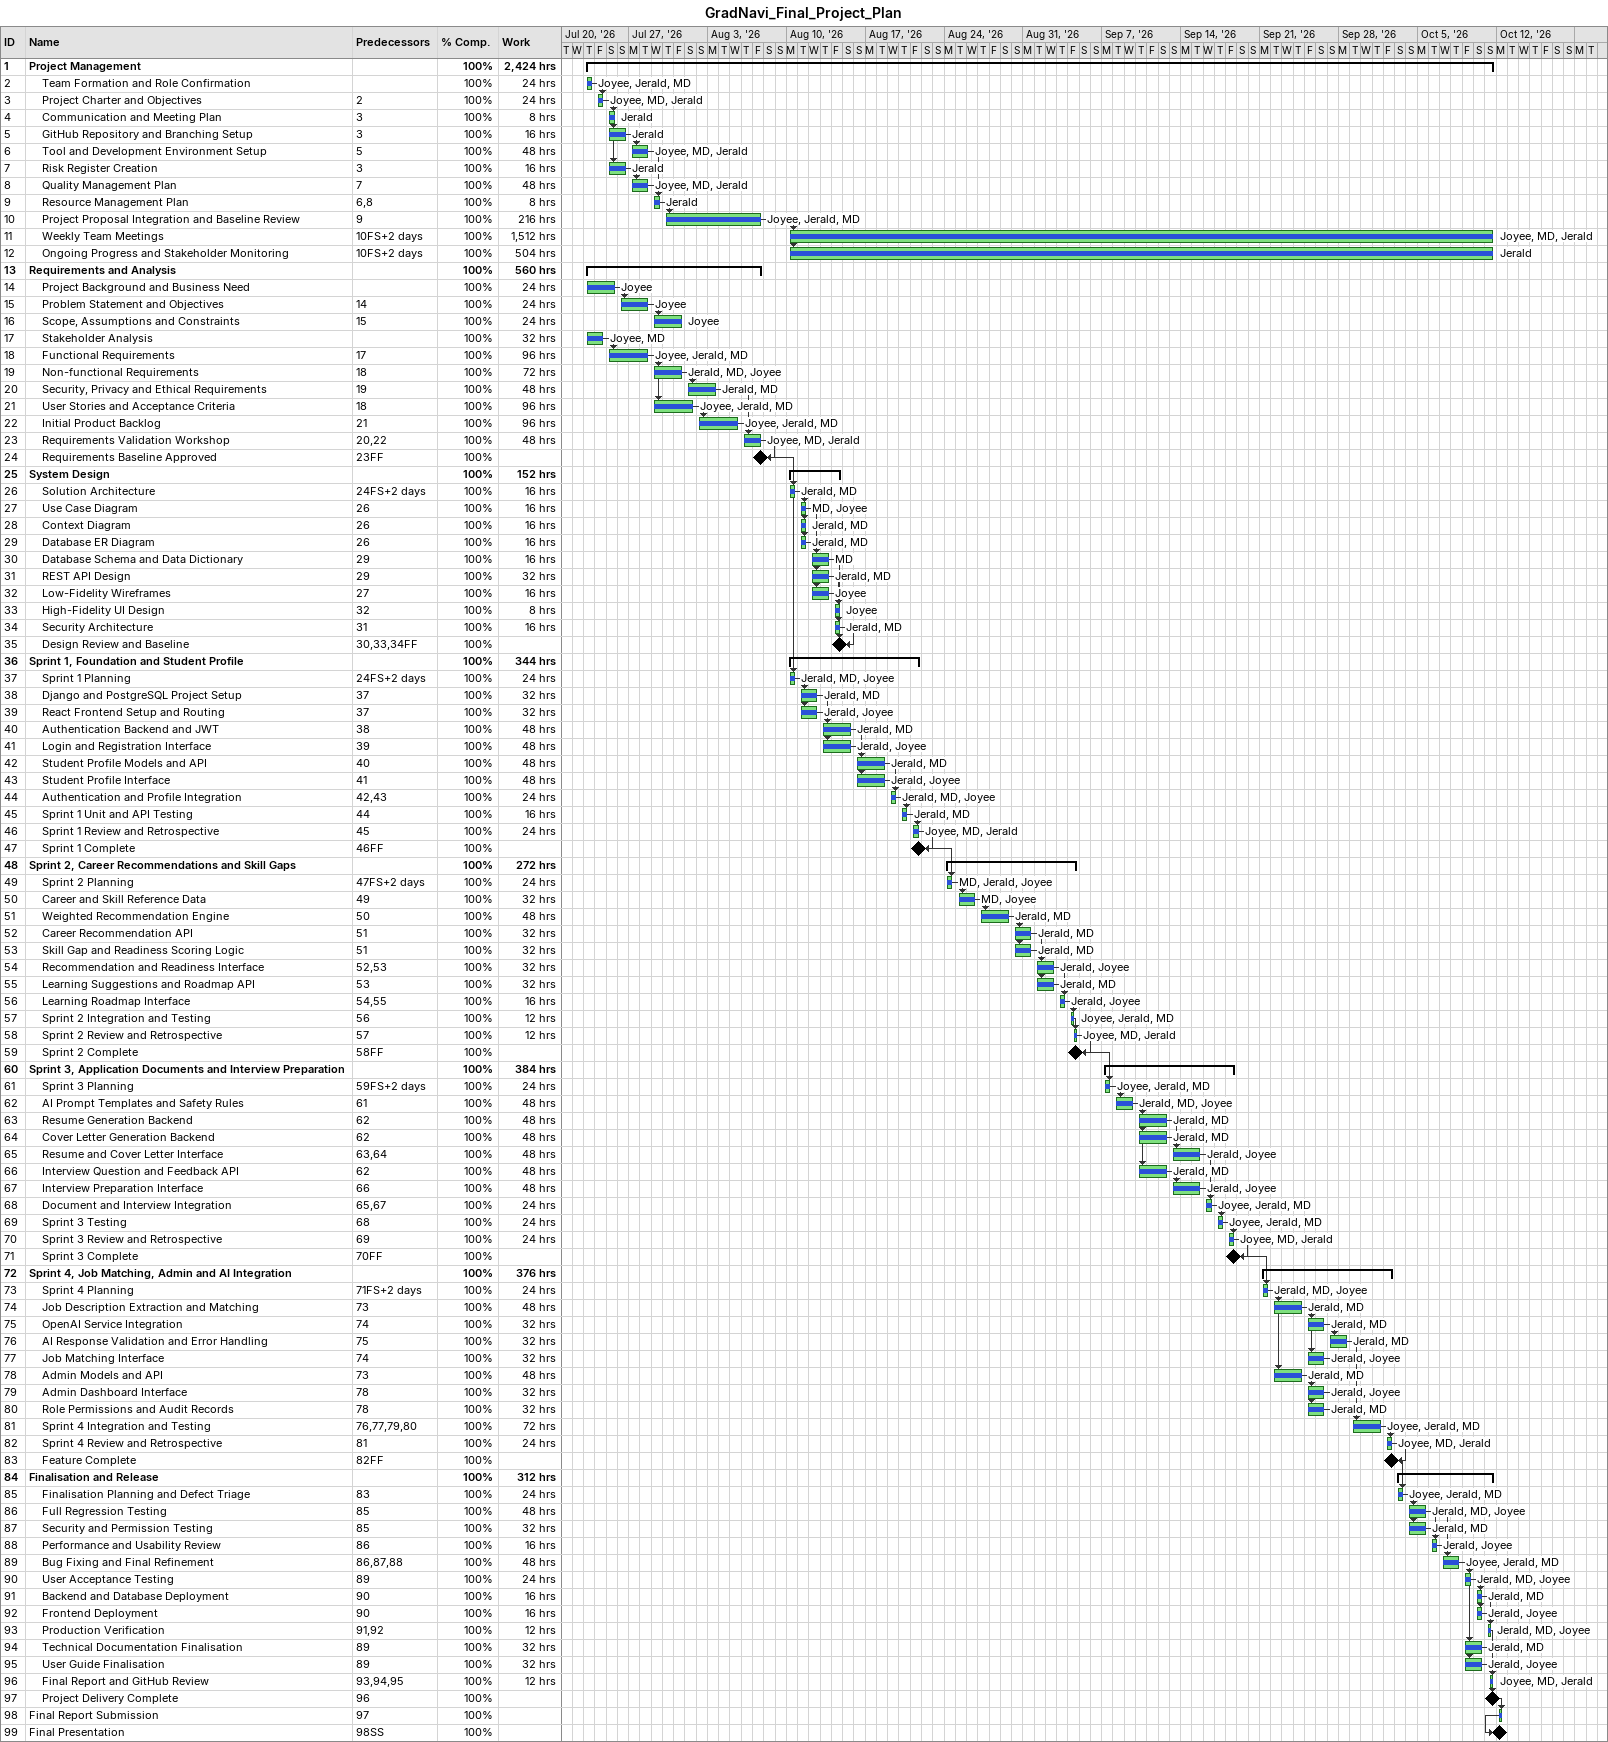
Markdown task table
GradNavi_Final_Project_Plan

| ID | Level | Task | Start | Finish | Predecessors | Resources | % complete | Work (h) |
|---|---|---|---|---|---|---|---|---|
| 1 | 1 | **Project Management** | 2026-07-23 | 2026-10-11 |  |  | 100 | 2424 |
| 2 | 2 | Team Formation and Role Confirmation | 2026-07-23 | 2026-07-23 |  | Joyee, Jerald, MD | 100 | 24 |
| 3 | 2 | Project Charter and Objectives | 2026-07-24 | 2026-07-24 | 2 | Joyee, MD, Jerald | 100 | 24 |
| 4 | 2 | Communication and Meeting Plan | 2026-07-25 | 2026-07-25 | 3 | Jerald | 100 | 8 |
| 5 | 2 | GitHub Repository and Branching Setup | 2026-07-25 | 2026-07-26 | 3 | Jerald | 100 | 16 |
| 6 | 2 | Tool and Development Environment Setup | 2026-07-27 | 2026-07-28 | 5 | Joyee, MD, Jerald | 100 | 48 |
| 7 | 2 | Risk Register Creation | 2026-07-25 | 2026-07-26 | 3 | Jerald | 100 | 16 |
| 8 | 2 | Quality Management Plan | 2026-07-27 | 2026-07-28 | 7 | Joyee, MD, Jerald | 100 | 48 |
| 9 | 2 | Resource Management Plan | 2026-07-29 | 2026-07-29 | 6, 8 | Jerald | 100 | 8 |
| 10 | 2 | Project Proposal Integration and Baseline Review | 2026-07-30 | 2026-08-07 | 9 | Joyee, Jerald, MD | 100 | 216 |
| 11 | 2 | Weekly Team Meetings | 2026-08-10 | 2026-10-11 | 10FS+2d | Joyee, MD, Jerald | 100 | 1512 |
| 12 | 2 | Ongoing Progress and Stakeholder Monitoring | 2026-08-10 | 2026-10-11 | 10FS+2d | Jerald | 100 | 504 |
| 13 | 1 | **Requirements and Analysis** | 2026-07-23 | 2026-08-07 |  |  | 100 | 560 |
| 14 | 2 | Project Background and Business Need | 2026-07-23 | 2026-07-25 |  | Joyee | 100 | 24 |
| 15 | 2 | Problem Statement and Objectives | 2026-07-26 | 2026-07-28 | 14 | Joyee | 100 | 24 |
| 16 | 2 | Scope, Assumptions and Constraints | 2026-07-29 | 2026-07-31 | 15 | Joyee | 100 | 24 |
| 17 | 2 | Stakeholder Analysis | 2026-07-23 | 2026-07-24 |  | Joyee, MD | 100 | 32 |
| 18 | 2 | Functional Requirements | 2026-07-25 | 2026-07-28 | 17 | Joyee, Jerald, MD | 100 | 96 |
| 19 | 2 | Non-functional Requirements | 2026-07-29 | 2026-07-31 | 18 | Jerald, MD, Joyee | 100 | 72 |
| 20 | 2 | Security, Privacy and Ethical Requirements | 2026-08-01 | 2026-08-03 | 19 | Jerald, MD | 100 | 48 |
| 21 | 2 | User Stories and Acceptance Criteria | 2026-07-29 | 2026-08-01 | 18 | Joyee, Jerald, MD | 100 | 96 |
| 22 | 2 | Initial Product Backlog | 2026-08-02 | 2026-08-05 | 21 | Joyee, Jerald, MD | 100 | 96 |
| 23 | 2 | Requirements Validation Workshop | 2026-08-06 | 2026-08-07 | 20, 22 | Joyee, MD, Jerald | 100 | 48 |
| 24 | 2 | Requirements Baseline Approved (milestone) | 2026-08-07 | 2026-08-07 | 23FF |  | 100 |  |
| 25 | 1 | **System Design** | 2026-08-10 | 2026-08-14 |  |  | 100 | 152 |
| 26 | 2 | Solution Architecture | 2026-08-10 | 2026-08-10 | 24FS+2d | Jerald, MD | 100 | 16 |
| 27 | 2 | Use Case Diagram | 2026-08-11 | 2026-08-11 | 26 | MD, Joyee | 100 | 16 |
| 28 | 2 | Context Diagram | 2026-08-11 | 2026-08-11 | 26 | Jerald, MD | 100 | 16 |
| 29 | 2 | Database ER Diagram | 2026-08-11 | 2026-08-11 | 26 | Jerald, MD | 100 | 16 |
| 30 | 2 | Database Schema and Data Dictionary | 2026-08-12 | 2026-08-13 | 29 | MD | 100 | 16 |
| 31 | 2 | REST API Design | 2026-08-12 | 2026-08-13 | 29 | Jerald, MD | 100 | 32 |
| 32 | 2 | Low-Fidelity Wireframes | 2026-08-12 | 2026-08-13 | 27 | Joyee | 100 | 16 |
| 33 | 2 | High-Fidelity UI Design | 2026-08-14 | 2026-08-14 | 32 | Joyee | 100 | 8 |
| 34 | 2 | Security Architecture | 2026-08-14 | 2026-08-14 | 31 | Jerald, MD | 100 | 16 |
| 35 | 2 | Design Review and Baseline (milestone) | 2026-08-14 | 2026-08-14 | 30, 33, 34FF |  | 100 |  |
| 36 | 1 | **Sprint 1, Foundation and Student Profile** | 2026-08-10 | 2026-08-21 |  |  | 100 | 344 |
| 37 | 2 | Sprint 1 Planning | 2026-08-10 | 2026-08-10 | 24FS+2d | Jerald, MD, Joyee | 100 | 24 |
| 38 | 2 | Django and PostgreSQL Project Setup | 2026-08-11 | 2026-08-12 | 37 | Jerald, MD | 100 | 32 |
| 39 | 2 | React Frontend Setup and Routing | 2026-08-11 | 2026-08-12 | 37 | Jerald, Joyee | 100 | 32 |
| 40 | 2 | Authentication Backend and JWT | 2026-08-13 | 2026-08-15 | 38 | Jerald, MD | 100 | 48 |
| 41 | 2 | Login and Registration Interface | 2026-08-13 | 2026-08-15 | 39 | Jerald, Joyee | 100 | 48 |
| 42 | 2 | Student Profile Models and API | 2026-08-16 | 2026-08-18 | 40 | Jerald, MD | 100 | 48 |
| 43 | 2 | Student Profile Interface | 2026-08-16 | 2026-08-18 | 41 | Jerald, Joyee | 100 | 48 |
| 44 | 2 | Authentication and Profile Integration | 2026-08-19 | 2026-08-19 | 42, 43 | Jerald, MD, Joyee | 100 | 24 |
| 45 | 2 | Sprint 1 Unit and API Testing | 2026-08-20 | 2026-08-20 | 44 | Jerald, MD | 100 | 16 |
| 46 | 2 | Sprint 1 Review and Retrospective | 2026-08-21 | 2026-08-21 | 45 | Joyee, MD, Jerald | 100 | 24 |
| 47 | 2 | Sprint 1 Complete (milestone) | 2026-08-21 | 2026-08-21 | 46FF |  | 100 |  |
| 48 | 1 | **Sprint 2, Career Recommendations and Skill Gaps** | 2026-08-24 | 2026-09-04 |  |  | 100 | 272 |
| 49 | 2 | Sprint 2 Planning | 2026-08-24 | 2026-08-24 | 47FS+2d | MD, Jerald, Joyee | 100 | 24 |
| 50 | 2 | Career and Skill Reference Data | 2026-08-25 | 2026-08-26 | 49 | MD, Joyee | 100 | 32 |
| 51 | 2 | Weighted Recommendation Engine | 2026-08-27 | 2026-08-29 | 50 | Jerald, MD | 100 | 48 |
| 52 | 2 | Career Recommendation API | 2026-08-30 | 2026-08-31 | 51 | Jerald, MD | 100 | 32 |
| 53 | 2 | Skill Gap and Readiness Scoring Logic | 2026-08-30 | 2026-08-31 | 51 | Jerald, MD | 100 | 32 |
| 54 | 2 | Recommendation and Readiness Interface | 2026-09-01 | 2026-09-02 | 52, 53 | Jerald, Joyee | 100 | 32 |
| 55 | 2 | Learning Suggestions and Roadmap API | 2026-09-01 | 2026-09-02 | 53 | Jerald, MD | 100 | 32 |
| 56 | 2 | Learning Roadmap Interface | 2026-09-03 | 2026-09-03 | 54, 55 | Jerald, Joyee | 100 | 16 |
| 57 | 2 | Sprint 2 Integration and Testing | 2026-09-04 | 2026-09-04 | 56 | Joyee, Jerald, MD | 100 | 12 |
| 58 | 2 | Sprint 2 Review and Retrospective | 2026-09-04 | 2026-09-04 | 57 | Joyee, MD, Jerald | 100 | 12 |
| 59 | 2 | Sprint 2 Complete (milestone) | 2026-09-04 | 2026-09-04 | 58FF |  | 100 |  |
| 60 | 1 | **Sprint 3, Application Documents and Interview Preparation** | 2026-09-07 | 2026-09-18 |  |  | 100 | 384 |
| 61 | 2 | Sprint 3 Planning | 2026-09-07 | 2026-09-07 | 59FS+2d | Joyee, Jerald, MD | 100 | 24 |
| 62 | 2 | AI Prompt Templates and Safety Rules | 2026-09-08 | 2026-09-09 | 61 | Jerald, MD, Joyee | 100 | 48 |
| 63 | 2 | Resume Generation Backend | 2026-09-10 | 2026-09-12 | 62 | Jerald, MD | 100 | 48 |
| 64 | 2 | Cover Letter Generation Backend | 2026-09-10 | 2026-09-12 | 62 | Jerald, MD | 100 | 48 |
| 65 | 2 | Resume and Cover Letter Interface | 2026-09-13 | 2026-09-15 | 63, 64 | Jerald, Joyee | 100 | 48 |
| 66 | 2 | Interview Question and Feedback API | 2026-09-10 | 2026-09-12 | 62 | Jerald, MD | 100 | 48 |
| 67 | 2 | Interview Preparation Interface | 2026-09-13 | 2026-09-15 | 66 | Jerald, Joyee | 100 | 48 |
| 68 | 2 | Document and Interview Integration | 2026-09-16 | 2026-09-16 | 65, 67 | Joyee, Jerald, MD | 100 | 24 |
| 69 | 2 | Sprint 3 Testing | 2026-09-17 | 2026-09-17 | 68 | Joyee, Jerald, MD | 100 | 24 |
| 70 | 2 | Sprint 3 Review and Retrospective | 2026-09-18 | 2026-09-18 | 69 | Joyee, MD, Jerald | 100 | 24 |
| 71 | 2 | Sprint 3 Complete (milestone) | 2026-09-18 | 2026-09-18 | 70FF |  | 100 |  |
| 72 | 1 | **Sprint 4, Job Matching, Admin and AI Integration** | 2026-09-21 | 2026-10-02 |  |  | 100 | 376 |
| 73 | 2 | Sprint 4 Planning | 2026-09-21 | 2026-09-21 | 71FS+2d | Jerald, MD, Joyee | 100 | 24 |
| 74 | 2 | Job Description Extraction and Matching | 2026-09-22 | 2026-09-24 | 73 | Jerald, MD | 100 | 48 |
| 75 | 2 | OpenAI Service Integration | 2026-09-25 | 2026-09-26 | 74 | Jerald, MD | 100 | 32 |
| 76 | 2 | AI Response Validation and Error Handling | 2026-09-27 | 2026-09-28 | 75 | Jerald, MD | 100 | 32 |
| 77 | 2 | Job Matching Interface | 2026-09-25 | 2026-09-26 | 74 | Jerald, Joyee | 100 | 32 |
| 78 | 2 | Admin Models and API | 2026-09-22 | 2026-09-24 | 73 | Jerald, MD | 100 | 48 |
| 79 | 2 | Admin Dashboard Interface | 2026-09-25 | 2026-09-26 | 78 | Jerald, Joyee | 100 | 32 |
| 80 | 2 | Role Permissions and Audit Records | 2026-09-25 | 2026-09-26 | 78 | Jerald, MD | 100 | 32 |
| 81 | 2 | Sprint 4 Integration and Testing | 2026-09-29 | 2026-10-01 | 76, 77, 79, 80 | Joyee, Jerald, MD | 100 | 72 |
| 82 | 2 | Sprint 4 Review and Retrospective | 2026-10-02 | 2026-10-02 | 81 | Joyee, MD, Jerald | 100 | 24 |
| 83 | 2 | Feature Complete (milestone) | 2026-10-02 | 2026-10-02 | 82FF |  | 100 |  |
| 84 | 1 | **Finalisation and Release** | 2026-10-03 | 2026-10-11 |  |  | 100 | 312 |
| 85 | 2 | Finalisation Planning and Defect Triage | 2026-10-03 | 2026-10-03 | 83 | Joyee, Jerald, MD | 100 | 24 |
| 86 | 2 | Full Regression Testing | 2026-10-04 | 2026-10-05 | 85 | Jerald, MD, Joyee | 100 | 48 |
| 87 | 2 | Security and Permission Testing | 2026-10-04 | 2026-10-05 | 85 | Jerald, MD | 100 | 32 |
| 88 | 2 | Performance and Usability Review | 2026-10-06 | 2026-10-06 | 86 | Jerald, Joyee | 100 | 16 |
| 89 | 2 | Bug Fixing and Final Refinement | 2026-10-07 | 2026-10-08 | 86, 87, 88 | Joyee, Jerald, MD | 100 | 48 |
| 90 | 2 | User Acceptance Testing | 2026-10-09 | 2026-10-09 | 89 | Jerald, MD, Joyee | 100 | 24 |
| 91 | 2 | Backend and Database Deployment | 2026-10-10 | 2026-10-10 | 90 | Jerald, MD | 100 | 16 |
| 92 | 2 | Frontend Deployment | 2026-10-10 | 2026-10-10 | 90 | Jerald, Joyee | 100 | 16 |
| 93 | 2 | Production Verification | 2026-10-11 | 2026-10-11 | 91, 92 | Jerald, MD, Joyee | 100 | 12 |
| 94 | 2 | Technical Documentation Finalisation | 2026-10-09 | 2026-10-10 | 89 | Jerald, MD | 100 | 32 |
| 95 | 2 | User Guide Finalisation | 2026-10-09 | 2026-10-10 | 89 | Jerald, Joyee | 100 | 32 |
| 96 | 2 | Final Report and GitHub Review | 2026-10-11 | 2026-10-11 | 93, 94, 95 | Joyee, MD, Jerald | 100 | 12 |
| 97 | 2 | Project Delivery Complete (milestone) | 2026-10-11 | 2026-10-11 | 96 |  | 100 |  |
| 98 | 1 | Final Report Submission | 2026-10-12 | 2026-10-12 | 97 |  | 100 |  |
| 99 | 1 | Final Presentation (milestone) | 2026-10-12 | 2026-10-12 | 98SS |  | 100 |  |
